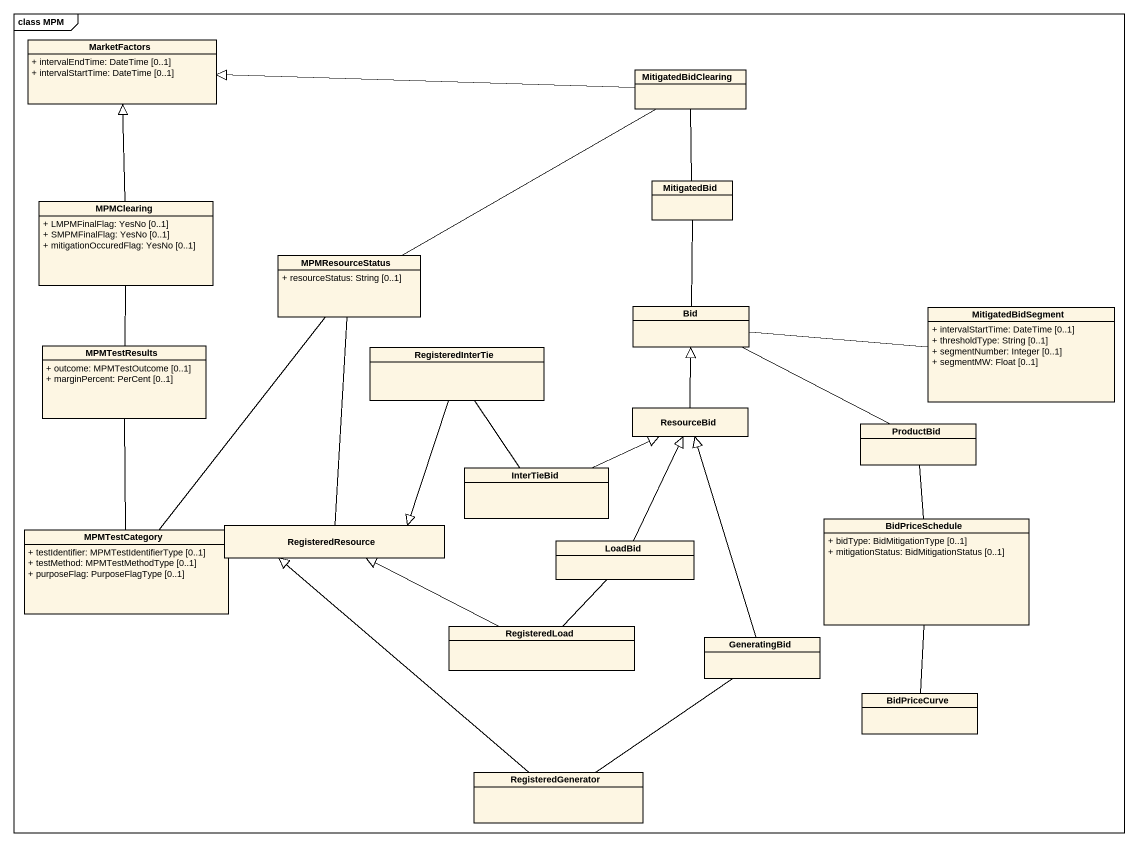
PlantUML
@startuml
mainframe class MPM
hide circle
hide empty members
skinparam classAttributeIconSize 0
class MarketFactors {
  + intervalEndTime: DateTime [0..1]
  + intervalStartTime: DateTime [0..1]
}
class MitigatedBidClearing
class MitigatedBid
class MPMClearing {
  + LMPMFinalFlag: YesNo [0..1]
  + SMPMFinalFlag: YesNo [0..1]
  + mitigationOccuredFlag: YesNo [0..1]
}
class MPMResourceStatus {
  + resourceStatus: String [0..1]
}
class Bid
class MitigatedBidSegment {
  + intervalStartTime: DateTime [0..1]
  + thresholdType: String [0..1]
  + segmentNumber: Integer [0..1]
  + segmentMW: Float [0..1]
}
class MPMTestResults {
  + outcome: MPMTestOutcome [0..1]
  + marginPercent: PerCent [0..1]
}
class RegisteredInterTie
class ResourceBid
class ProductBid
class InterTieBid
class RegisteredResource
class BidPriceSchedule {
  + bidType: BidMitigationType [0..1]
  + mitigationStatus: BidMitigationStatus [0..1]
}
class MPMTestCategory {
  + testIdentifier: MPMTestIdentifierType [0..1]
  + testMethod: MPMTestMethodType [0..1]
  + purposeFlag: PurposeFlagType [0..1]
}
class LoadBid
class RegisteredLoad
class GeneratingBid
class BidPriceCurve
class RegisteredGenerator
MitigatedBidClearing -left-|> MarketFactors
MitigatedBidClearing -left- MPMResourceStatus
MitigatedBid -up- MitigatedBidClearing
MitigatedBid -- Bid
MPMClearing -up-|> MarketFactors
MPMClearing -- MPMTestResults
Bid -right- MitigatedBidSegment
RegisteredInterTie --|> RegisteredResource
ResourceBid -up-|> Bid
ProductBid -left- Bid
ProductBid -- BidPriceSchedule
InterTieBid -up- RegisteredInterTie
InterTieBid -right-|> ResourceBid
RegisteredResource -up- MPMResourceStatus
MPMTestCategory -up- MPMResourceStatus
MPMTestCategory -up- MPMTestResults
LoadBid -up-|> ResourceBid
RegisteredLoad -left-|> RegisteredResource
RegisteredLoad -up- LoadBid
GeneratingBid -up-|> ResourceBid
BidPriceCurve -up- BidPriceSchedule
RegisteredGenerator -up-|> RegisteredResource
RegisteredGenerator -up- GeneratingBid
@enduml
